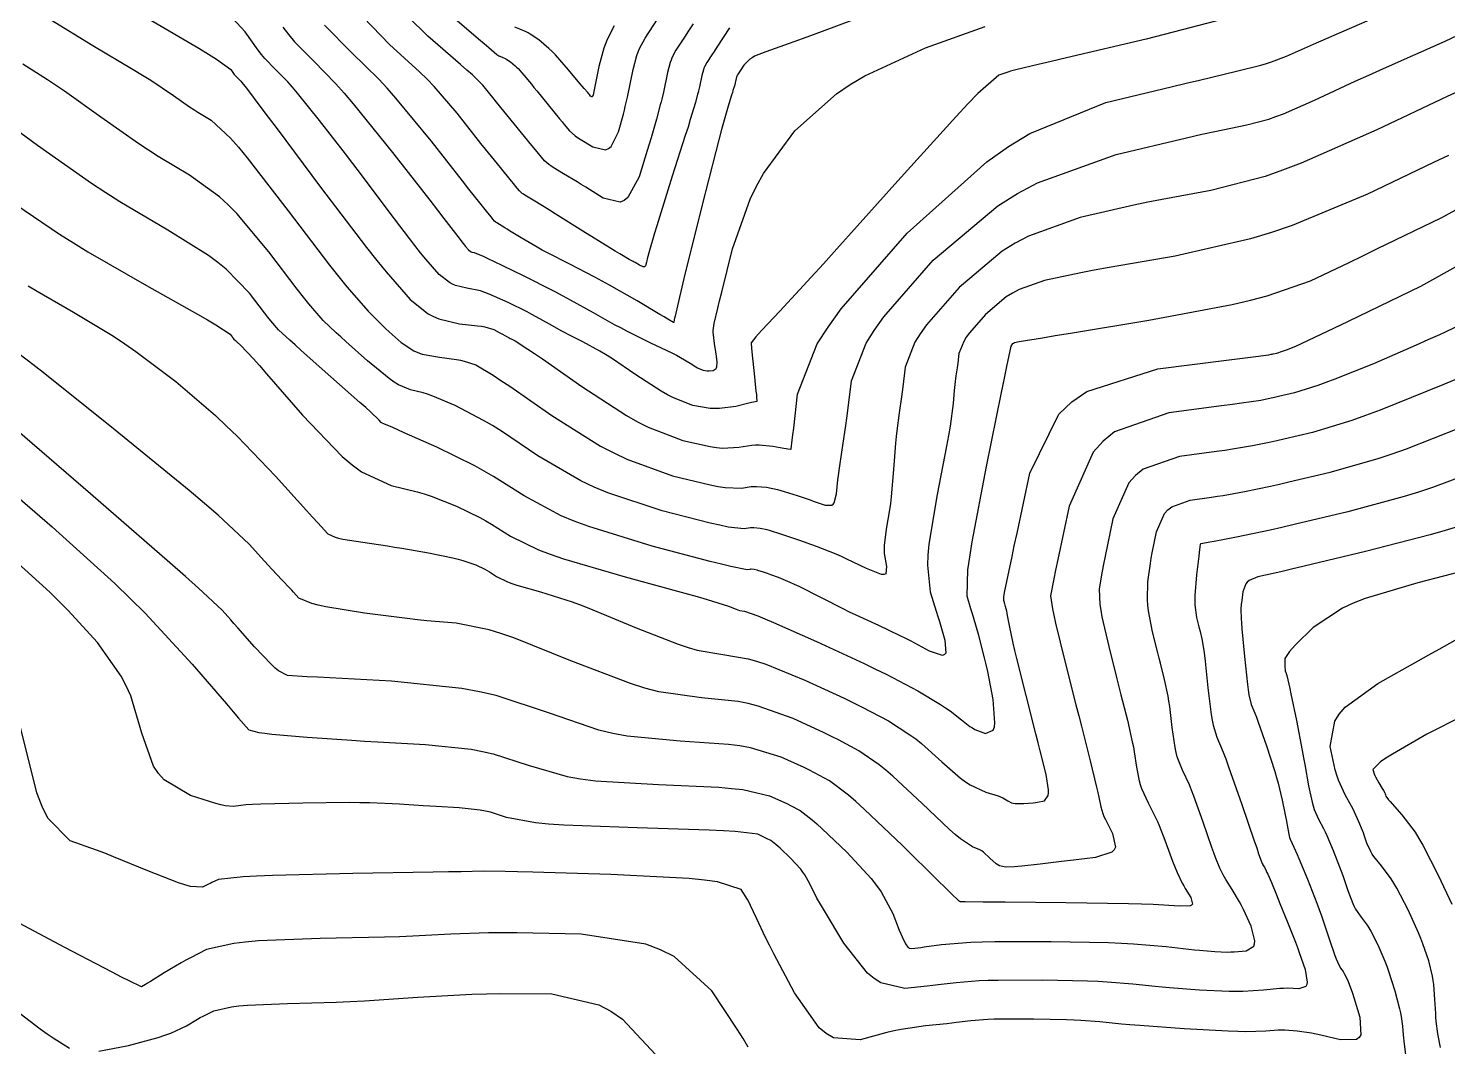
# Model space of a CAD drawing. Header units: metres. Extents: x 837476 to 838477, y 1189012 to 1191014.
# Drawn here: x 838024.8 to 838133.5, y 1189905.9 to 1189983.9 of the extents above; entities that cross this region are included whole.
import ezdxf

# ---------------------------------------------------------------- set-up
doc = ezdxf.new("R2010")
doc.units = ezdxf.units.M
doc.header["$LTSCALE"] = 0.3
doc.layers.add('COTAS 10', color=1, linetype='Continuous')
doc.layers.add('COTAS INT', color=252, linetype='Continuous')

msp = doc.modelspace()

# ---------------------------------------------------------------- linework, layer by layer
at = {"layer": 'COTAS 10'}
for points in [[(838026.482, 1189984.617), (838029.724, 1189982.606), (838032.821, 1189980.778), (838033.524, 1189980.348), (838034.16, 1189979.949), (838035.902, 1189978.784), (838037.138, 1189977.915), (838037.456, 1189977.704), (838037.763, 1189977.505), (838038.784, 1189976.895), (838040.269, 1189975.508), (838040.868, 1189974.82), (838041.549, 1189974.001), (838044.687, 1189969.945), (838047.858, 1189965.773), (838048.559, 1189964.881), (838049.183, 1189964.103), (838050.8, 1189962.244), (838051.867, 1189961.198), (838052.145, 1189960.932), (838052.416, 1189960.677), (838053.33, 1189959.844), (838054.307, 1189959.206), (838054.617, 1189959.073), (838054.945, 1189958.96), (838056.272, 1189958.712), (838057.574, 1189958.547), (838057.886, 1189958.487), (838058.177, 1189958.421), (838059.055, 1189958.128), (838060.398, 1189957.331), (838060.983, 1189956.946), (838061.66, 1189956.491), (838064.877, 1189954.256), (838068.619, 1189951.906), (838069.627, 1189951.379), (838070.624, 1189950.905), (838074.125, 1189949.638), (838077.018, 1189948.935), (838077.632, 1189948.815), (838078.164, 1189948.729), (838079.41, 1189948.69), (838080.139, 1189948.805), (838080.345, 1189948.815), (838080.554, 1189948.817), (838081.323, 1189948.747), (838082.16, 1189948.571), (838082.411, 1189948.506), (838082.671, 1189948.435), (838083.681, 1189948.116), (838084.658, 1189947.781), (838084.897, 1189947.697), (838085.123, 1189947.619), (838085.826, 1189947.37), (838086.332, 1189947.369), (838086.434, 1189947.447), (838086.52, 1189947.558), (838086.691, 1189948.242), (838086.795, 1189949.31), (838086.839, 1189949.663), (838086.889, 1189950.042), (838087.122, 1189951.617), (838087.397, 1189953.488), (838087.474, 1189954.052), (838087.55, 1189954.637), (838087.826, 1189956.918), (838088.955, 1189959.803), (838089.569, 1189960.769), (838090.314, 1189961.806), (838094.09, 1189966.156), (838099.055, 1189970.333), (838100.549, 1189971.261), (838102.095, 1189972.091), (838108.107, 1189974.263), (838113.503, 1189975.54), (838114.66, 1189975.805), (838115.672, 1189976.032), (838118.107, 1189976.53), (838119.805, 1189976.971), (838120.352, 1189977.161), (838120.932, 1189977.381), (838123.301, 1189978.423), (838126.408, 1189979.866), (838127.452, 1189980.339), (838128.576, 1189980.844), (838133.301, 1189982.932), (838138.656, 1189985.465)], [(838078.495, 1189983.976), (838077.509, 1189982.472), (838077.304, 1189982.159), (838077.129, 1189981.892), (838076.744, 1189981.3), (838076.57, 1189980.969), (838076.528, 1189980.865), (838076.489, 1189980.756), (838076.373, 1189980.318), (838076.193, 1189979.447), (838076.119, 1189979.135), (838076.087, 1189979.012), (838076.051, 1189978.874), (838075.882, 1189978.243), (838075.489, 1189976.93), (838075.312, 1189976.361), (838075.105, 1189975.703), (838074.111, 1189972.585), (838073.12, 1189969.462), (838072.914, 1189968.801), (838072.738, 1189968.227), (838072.353, 1189966.891), (838072.194, 1189966.25), (838072.16, 1189966.114), (838072.132, 1189965.997), (838072.067, 1189965.726), (838071.975, 1189965.642), (838071.928, 1189965.643), (838071.873, 1189965.655), (838071.598, 1189965.783), (838071.275, 1189965.968), (838071.189, 1189966.015), (838071.104, 1189966.061), (838070.811, 1189966.213), (838070.095, 1189966.632), (838069.744, 1189966.846), (838069.326, 1189967.103), (838067.268, 1189968.387), (838065.148, 1189969.713), (838064.692, 1189969.996), (838064.293, 1189970.243), (838063.324, 1189970.831), (838062.82, 1189971.141), (838062.713, 1189971.213), (838062.62, 1189971.278), (838062.405, 1189971.462), (838062.105, 1189971.824), (838061.96, 1189972.002), (838061.787, 1189972.213), (838060.938, 1189973.257), (838059.804, 1189974.665), (838059.453, 1189975.107), (838059.084, 1189975.571), (838057.618, 1189977.434), (838055.868, 1189979.464), (838055.322, 1189980.033), (838054.748, 1189980.605), (838052.453, 1189982.697), (838049.753, 1189985.463)], [(838136.032, 1189961.937), (838132.882, 1189960.444), (838131.994, 1189960.039), (838131.1, 1189959.637), (838127.815, 1189958.217), (838124.866, 1189957.027), (838124.183, 1189956.771), (838123.558, 1189956.546), (838121.783, 1189955.999), (838120.535, 1189955.702), (838120.241, 1189955.634), (838119.971, 1189955.573), (838119.182, 1189955.407), (838117.712, 1189955.187), (838117.011, 1189955.092), (838116.183, 1189954.983), (838112.132, 1189954.463), (838107.994, 1189952.991), (838107.112, 1189952.281), (838106.343, 1189951.439), (838104.517, 1189947.304), (838103.638, 1189943.215), (838103.466, 1189942.402), (838103.326, 1189941.727), (838103.078, 1189940.44), (838103.22, 1189939.435), (838103.326, 1189938.938), (838103.46, 1189938.345), (838104.181, 1189935.414), (838105.03, 1189932.083), (838105.244, 1189931.238), (838105.449, 1189930.426), (838106.114, 1189927.777), (838106.607, 1189925.757), (838106.704, 1189925.343), (838106.783, 1189924.992), (838106.927, 1189924.247), (838107.086, 1189923.733), (838107.175, 1189923.527), (838107.284, 1189923.294), (838107.838, 1189922.221), (838108.053, 1189921.174), (838107.947, 1189920.957), (838107.77, 1189920.771), (838106.532, 1189920.363), (838104.843, 1189920.164), (838104.381, 1189920.11), (838103.922, 1189920.057), (838102.286, 1189919.868), (838100.894, 1189919.719), (838100.589, 1189919.69), (838100.319, 1189919.667), (838099.634, 1189919.632), (838099.173, 1189919.737), (838099.044, 1189919.803), (838098.915, 1189919.885), (838098.443, 1189920.313), (838097.95, 1189920.772), (838097.808, 1189920.874), (838097.662, 1189920.964), (838097.115, 1189921.198), (838096.178, 1189921.802), (838095.787, 1189922.126), (838095.338, 1189922.518), (838093.244, 1189924.499), (838091.002, 1189926.596), (838090.461, 1189927.06), (838089.954, 1189927.474), (838088.408, 1189928.551), (838086.83, 1189929.385), (838086.303, 1189929.646), (838085.736, 1189929.92), (838083.361, 1189931.017), (838080.683, 1189931.981), (838079.926, 1189932.17), (838079.162, 1189932.325), (838076.343, 1189932.607), (838073.068, 1189933.081), (838072.015, 1189933.357), (838070.899, 1189933.697), (838066.343, 1189935.447), (838061.973, 1189937.206), (838060.975, 1189937.55), (838060.068, 1189937.832), (838057.556, 1189938.338), (838055.314, 1189938.518), (838054.578, 1189938.596), (838053.791, 1189938.685), (838050.532, 1189939.11), (838047.58, 1189939.591), (838046.986, 1189939.717), (838046.49, 1189939.84), (838045.508, 1189940.254), (838045.099, 1189940.705), (838044.964, 1189940.851), (838044.82, 1189941.005), (838044.222, 1189941.636), (838043.432, 1189942.477), (838043.167, 1189942.764), (838042.883, 1189943.074), (838041.69, 1189944.387), (838039.313, 1189946.618), (838038.282, 1189947.507), (838037.09, 1189948.514), (838031.439, 1189953.128), (838025.904, 1189957.535), (838024.786, 1189958.41), (838023.847, 1189959.136)], [(838135.162, 1189942.435), (838131.227, 1189941.437), (838127.186, 1189940.224), (838126.271, 1189939.856), (838125.445, 1189939.476), (838123.199, 1189937.989), (838121.852, 1189936.668), (838121.593, 1189936.393), (838121.383, 1189936.156), (838121.037, 1189935.627), (838121.021, 1189935.359), (838121.02, 1189935.287), (838121.021, 1189935.216), (838121.035, 1189934.965), (838121.056, 1189934.763), (838121.062, 1189934.722), (838121.067, 1189934.687), (838121.084, 1189934.616), (838121.11, 1189934.552), (838121.121, 1189934.522), (838121.134, 1189934.487), (838121.194, 1189934.315), (838121.347, 1189933.66), (838121.418, 1189933.32), (838121.502, 1189932.911), (838121.911, 1189930.861), (838122.353, 1189928.575), (838122.458, 1189928.017), (838122.556, 1189927.492), (838122.848, 1189925.866), (838123.114, 1189924.614), (838123.195, 1189924.325), (838123.279, 1189924.06), (838123.612, 1189923.312), (838124, 1189922.589), (838124.12, 1189922.34), (838124.244, 1189922.069), (838124.737, 1189920.918), (838125.23, 1189919.661), (838125.355, 1189919.325), (838125.475, 1189918.994), (838125.865, 1189917.841), (838126.236, 1189916.847), (838126.344, 1189916.616), (838126.455, 1189916.405), (838126.871, 1189915.803), (838127.33, 1189915.188), (838127.467, 1189914.968), (838127.608, 1189914.727), (838128.152, 1189913.68), (838128.699, 1189912.416), (838128.842, 1189912.039), (838128.982, 1189911.65), (838129.453, 1189910.146), (838129.816, 1189908.769), (838129.886, 1189908.459), (838129.944, 1189908.181), (838130.047, 1189907.435), (838130.093, 1189906.769), (838130.116, 1189906.541), (838130.143, 1189906.294), (838130.276, 1189905.245)], [(838079.918, 1189905.834), (838079.526, 1189906.505), (838079.089, 1189907.22), (838077.14, 1189910.162), (838074.243, 1189912.788), (838073.209, 1189913.304), (838072.075, 1189913.728), (838067.14, 1189914.495), (838062.204, 1189914.597), (838061.069, 1189914.601), (838060.034, 1189914.596), (838057.136, 1189914.491), (838054.238, 1189914.335), (838053.204, 1189914.298), (838052.069, 1189914.263), (838047.136, 1189914.157), (838042.402, 1189913.972), (838041.393, 1189913.888), (838040.515, 1189913.789), (838038.436, 1189913.31), (838037.194, 1189912.688), (838036.844, 1189912.499), (838036.491, 1189912.302), (838035.194, 1189911.528), (838034.126, 1189910.863), (838033.916, 1189910.735), (838033.744, 1189910.631), (838033.436, 1189910.457), (838032.492, 1189910.913), (838031.92, 1189911.205), (838031.213, 1189911.57), (838027.535, 1189913.489), (838023.739, 1189915.513)]]:
    msp.add_lwpolyline(points, dxfattribs=at)
at = {"layer": 'COTAS INT'}
for points in [[(838034.042, 1189984.642), (838037.839, 1189982.408), (838038.583, 1189981.953), (838039.193, 1189981.568), (838040.289, 1189980.768), (838040.501, 1189980.47), (838040.554, 1189980.401), (838040.606, 1189980.339), (838040.774, 1189980.168), (838040.976, 1189979.962), (838041.049, 1189979.878), (838041.13, 1189979.783), (838041.483, 1189979.345), (838042.599, 1189977.87), (838043.161, 1189977.121), (838043.833, 1189976.225), (838047.17, 1189971.76), (838050.689, 1189967.137), (838051.475, 1189966.141), (838052.178, 1189965.268), (838054.037, 1189963.141), (838055.42, 1189962.051), (838055.823, 1189961.832), (838056.235, 1189961.649), (838057.797, 1189961.285), (838059.187, 1189961.137), (838059.491, 1189961.089), (838059.76, 1189961.039), (838060.44, 1189960.834), (838060.853, 1189960.625), (838060.953, 1189960.572), (838061.048, 1189960.521), (838061.342, 1189960.356), (838061.61, 1189960.206), (838061.688, 1189960.164), (838061.768, 1189960.123), (838062.074, 1189959.972), (838063.049, 1189959.343), (838063.552, 1189959), (838064.155, 1189958.583), (838067.172, 1189956.465), (838070.595, 1189954.252), (838071.453, 1189953.775), (838072.272, 1189953.356), (838074.909, 1189952.334), (838077.018, 1189951.866), (838077.504, 1189951.798), (838077.947, 1189951.755), (838079.197, 1189951.821), (838080.189, 1189951.977), (838080.47, 1189951.992), (838080.753, 1189951.994), (838081.799, 1189951.899), (838082.659, 1189951.755), (838082.825, 1189951.727), (838082.96, 1189951.704), (838083.188, 1189951.663), (838083.208, 1189951.664), (838083.212, 1189951.668), (838083.216, 1189951.673), (838083.226, 1189951.702), (838083.303, 1189952.365), (838083.35, 1189952.77), (838083.408, 1189953.27), (838083.707, 1189955.876), (838085.218, 1189959.737), (838086.039, 1189961.029), (838087.036, 1189962.418), (838092.09, 1189968.24), (838098.194, 1189973.699), (838099.852, 1189974.859), (838101.495, 1189975.867), (838107.316, 1189978.24), (838112.335, 1189979.446), (838113.474, 1189979.719), (838114.504, 1189979.965), (838117.316, 1189980.635), (838119.183, 1189981.114), (838119.618, 1189981.241), (838120.016, 1189981.364), (838121.155, 1189981.789), (838123.238, 1189982.71), (838124.232, 1189983.147), (838125.406, 1189983.663), (838131.155, 1189986.181)], [(838091.275, 1189985.807), (838085.585, 1189983.693), (838084.413, 1189983.262), (838083.416, 1189982.897), (838081.275, 1189982.139), (838080.408, 1189981.783), (838080.215, 1189981.672), (838080.042, 1189981.556), (838079.585, 1189981.095), (838079.314, 1189980.681), (838079.258, 1189980.595), (838079.209, 1189980.521), (838079.103, 1189980.358), (838079.055, 1189980.267), (838079.044, 1189980.238), (838079.033, 1189980.208), (838079.001, 1189980.088), (838078.952, 1189979.848), (838078.931, 1189979.762), (838078.923, 1189979.728), (838078.913, 1189979.69), (838078.866, 1189979.516), (838078.758, 1189979.155), (838078.709, 1189978.998), (838078.652, 1189978.817), (838078.378, 1189977.958), (838077.872, 1189976.162), (838077.668, 1189975.39), (838077.436, 1189974.499), (838076.371, 1189970.287), (838075.326, 1189966.081), (838075.107, 1189965.194), (838074.92, 1189964.427), (838074.498, 1189962.656), (838074.32, 1189961.862), (838074.286, 1189961.709), (838074.259, 1189961.587), (838074.216, 1189961.388), (838074.214, 1189961.384), (838074.21, 1189961.384), (838074.198, 1189961.389), (838073.761, 1189961.645), (838073.491, 1189961.804), (838073.156, 1189962.001), (838071.406, 1189963.03), (838069.296, 1189964.238), (838068.733, 1189964.548), (838068.179, 1189964.847), (838066.258, 1189965.839), (838064.556, 1189966.709), (838064.141, 1189966.932), (838063.75, 1189967.146), (838062.541, 1189967.857), (838061.646, 1189968.416), (838061.454, 1189968.536), (838061.285, 1189968.64), (838060.877, 1189968.888), (838060.664, 1189969.019), (838060.619, 1189969.049), (838060.58, 1189969.077), (838060.489, 1189969.155), (838060.362, 1189969.307), (838060.301, 1189969.382), (838060.228, 1189969.472), (838059.87, 1189969.912), (838058.957, 1189971.061), (838058.534, 1189971.598), (838058.038, 1189972.229), (838055.633, 1189975.296), (838052.942, 1189978.575), (838052.266, 1189979.34), (838051.619, 1189980.043), (838049.533, 1189982.065), (838047.466, 1189984.182)], [(838075.703, 1189984.263), (838075.35, 1189983.724), (838075.049, 1189983.262), (838074.384, 1189982.243), (838074.084, 1189981.671), (838074.012, 1189981.492), (838073.945, 1189981.304), (838073.745, 1189980.549), (838073.434, 1189979.047), (838073.306, 1189978.509), (838073.252, 1189978.297), (838073.19, 1189978.058), (838072.898, 1189976.97), (838072.483, 1189975.524), (838072.343, 1189975.059), (838072.193, 1189974.567), (838071.559, 1189972.555), (838070.711, 1189970.969), (838070.424, 1189970.744), (838070.116, 1189970.612), (838068.818, 1189970.911), (838067.473, 1189971.747), (838067.135, 1189971.954), (838066.813, 1189972.151), (838065.772, 1189972.774), (838064.976, 1189973.264), (838064.807, 1189973.377), (838064.661, 1189973.48), (838064.321, 1189973.77), (838063.848, 1189974.341), (838063.618, 1189974.622), (838063.346, 1189974.955), (838062.006, 1189976.601), (838060.652, 1189978.269), (838060.371, 1189978.616), (838060.131, 1189978.913), (838059.603, 1189979.572), (838058.795, 1189980.352), (838058.378, 1189980.725), (838057.877, 1189981.167), (838055.373, 1189983.329), (838052.281, 1189986.383)], [(838117.2, 1189984.861), (838110.416, 1189983.097), (838104.315, 1189981.656), (838103.123, 1189981.375), (838102.147, 1189981.145), (838100.416, 1189980.742), (838100.02, 1189980.635), (838099.886, 1189980.593), (838099.74, 1189980.545), (838099.127, 1189980.326), (838097.522, 1189978.932), (838096.753, 1189978.144), (838095.842, 1189977.181), (838091.377, 1189972.25), (838086.714, 1189967.024), (838085.679, 1189965.875), (838084.755, 1189964.855), (838082.34, 1189962.25), (838080.976, 1189960.805), (838080.715, 1189960.517), (838080.504, 1189960.278), (838080.159, 1189959.819), (838080.182, 1189959.375), (838080.203, 1189959.145), (838080.229, 1189958.868), (838080.375, 1189957.483), (838080.52, 1189956.125), (838080.546, 1189955.867), (838080.566, 1189955.659), (838080.585, 1189955.331), (838080.327, 1189955.275), (838080.171, 1189955.239), (838079.98, 1189955.193), (838078.985, 1189954.952), (838077.731, 1189954.781), (838077.376, 1189954.78), (838077.017, 1189954.798), (838075.694, 1189955.029), (838074.206, 1189955.606), (838073.744, 1189955.842), (838073.259, 1189956.112), (838071.328, 1189957.361), (838069.443, 1189958.642), (838068.987, 1189958.932), (838068.56, 1189959.193), (838067.259, 1189959.903), (838066.189, 1189960.43), (838065.908, 1189960.576), (838065.634, 1189960.721), (838064.697, 1189961.248), (838063.669, 1189961.824), (838063.336, 1189962.001), (838062.984, 1189962.186), (838061.539, 1189962.918), (838060.092, 1189963.561), (838059.738, 1189963.69), (838059.404, 1189963.798), (838058.366, 1189964.01), (838057.493, 1189964.213), (838057.262, 1189964.316), (838057.037, 1189964.438), (838056.263, 1189965.048), (838055.223, 1189966.238), (838054.829, 1189966.726), (838054.39, 1189967.284), (838052.421, 1189969.87), (838050.222, 1189972.792), (838049.638, 1189973.56), (838049.064, 1189974.31), (838047.078, 1189976.874), (838045.392, 1189978.965), (838045.008, 1189979.418), (838044.658, 1189979.817), (838043.693, 1189980.8), (838042.893, 1189981.62), (838042.647, 1189981.916), (838042.391, 1189982.242), (838041.379, 1189983.665), (838039.817, 1189985.366)], [(838057.086, 1189984.993), (838059.271, 1189983.126), (838059.699, 1189982.761), (838060.05, 1189982.461), (838060.679, 1189981.927), (838060.82, 1189981.83), (838060.863, 1189981.807), (838060.907, 1189981.785), (838061.084, 1189981.718), (838061.297, 1189981.628), (838061.364, 1189981.591), (838061.436, 1189981.549), (838061.725, 1189981.355), (838062.071, 1189981.061), (838062.178, 1189980.956), (838062.29, 1189980.84), (838062.737, 1189980.337), (838063.317, 1189979.638), (838063.514, 1189979.399), (838063.726, 1189979.14), (838065.478, 1189976.992), (838065.664, 1189976.765), (838065.828, 1189976.566), (838066.237, 1189976.077), (838066.67, 1189975.7), (838066.849, 1189975.571), (838067.055, 1189975.431), (838068.012, 1189974.839), (838069.001, 1189974.613), (838069.226, 1189974.705), (838069.431, 1189974.863), (838069.994, 1189975.992), (838070.358, 1189977.351), (838070.437, 1189977.655), (838070.506, 1189977.927), (838070.675, 1189978.647), (838071.117, 1189980.779), (838071.402, 1189981.852), (838071.496, 1189982.119), (838071.598, 1189982.373), (838072.024, 1189983.185), (838072.968, 1189984.633)], [(838044.281, 1189984.014), (838044.739, 1189983.431), (838045.179, 1189982.901), (838046.613, 1189981.432), (838048.341, 1189979.672), (838048.966, 1189978.959), (838049.655, 1189978.147), (838052.673, 1189974.402), (838055.528, 1189970.75), (838056.115, 1189969.998), (838056.612, 1189969.358), (838057.672, 1189967.98), (838058.091, 1189967.43), (838058.184, 1189967.312), (838058.268, 1189967.208), (838058.489, 1189966.955), (838058.653, 1189966.825), (838058.701, 1189966.799), (838058.75, 1189966.778), (838058.936, 1189966.734), (838059.621, 1189966.459), (838059.985, 1189966.292), (838060.424, 1189966.084), (838062.638, 1189965.003), (838065.115, 1189963.748), (838065.72, 1189963.431), (838066.289, 1189963.127), (838068.052, 1189962.139), (838069.658, 1189961.237), (838070.129, 1189960.987), (838070.61, 1189960.737), (838072.445, 1189959.834), (838074.072, 1189959.043), (838074.423, 1189958.864), (838074.731, 1189958.701), (838075.484, 1189958.256), (838075.924, 1189957.971), (838076.034, 1189957.91), (838076.14, 1189957.856), (838076.479, 1189957.725), (838076.781, 1189957.672), (838076.863, 1189957.668), (838076.945, 1189957.669), (838077.235, 1189957.709), (838077.457, 1189957.847), (838077.495, 1189957.91), (838077.524, 1189957.983), (838077.544, 1189958.334), (838077.484, 1189958.81), (838077.462, 1189958.962), (838077.437, 1189959.123), (838077.33, 1189959.776), (838077.253, 1189960.441), (838077.248, 1189960.609), (838077.249, 1189960.771), (838077.312, 1189961.298), (838077.595, 1189962.468), (838077.734, 1189963.036), (838077.901, 1189963.709), (838078.725, 1189967.02), (838080.064, 1189970.84), (838080.555, 1189971.834), (838081.098, 1189972.801), (838083.493, 1189976.063), (838086.691, 1189978.915), (838087.739, 1189979.623), (838088.859, 1189980.296), (838093.493, 1189982.429), (838098.066, 1189984.061)], [(838069.664, 1189984.127), (838069.113, 1189983.075), (838068.981, 1189982.746), (838068.858, 1189982.399), (838068.489, 1189981.01), (838068.039, 1189978.838), (838067.985, 1189978.699), (838067.966, 1189978.683), (838067.945, 1189978.676), (838067.855, 1189978.732), (838067.758, 1189978.846), (838067.733, 1189978.876), (838067.709, 1189978.905), (838067.629, 1189979.002), (838067.357, 1189979.327), (838067.213, 1189979.5), (838067.038, 1189979.708), (838066.157, 1189980.759), (838065.153, 1189981.891), (838064.9, 1189982.151), (838064.659, 1189982.388), (838063.881, 1189983.049), (838063.23, 1189983.485), (838063.07, 1189983.579), (838062.918, 1189983.662), (838062.439, 1189983.866), (838062.042, 1189984.016)], [(838134.629, 1189979.244), (838133.472, 1189978.699), (838128.086, 1189976.137), (838122.282, 1189973.586), (838120.862, 1189973.047), (838119.524, 1189972.58), (838115.364, 1189971.501), (838111.621, 1189970.816), (838110.545, 1189970.598), (838109.452, 1189970.368), (838105.364, 1189969.436), (838101.386, 1189967.999), (838100.363, 1189967.45), (838099.375, 1189966.836), (838096.09, 1189964.073), (838093.592, 1189961.195), (838093.099, 1189960.509), (838092.693, 1189959.87), (838091.946, 1189957.961), (838091.763, 1189956.452), (838091.713, 1189956.065), (838091.662, 1189955.691), (838091.48, 1189954.454), (838091.303, 1189953.086), (838091.256, 1189952.631), (838091.209, 1189952.142), (838091.047, 1189950.1), (838090.868, 1189948.024), (838090.811, 1189947.515), (838090.75, 1189947.033), (838090.503, 1189945.529), (838090.342, 1189944.29), (838090.337, 1189943.976), (838090.348, 1189943.674), (838090.527, 1189942.687), (838090.466, 1189942.111), (838090.326, 1189942.068), (838090.132, 1189942.075), (838088.985, 1189942.521), (838087.487, 1189943.25), (838087.072, 1189943.436), (838086.656, 1189943.614), (838085.15, 1189944.202), (838083.804, 1189944.684), (838083.488, 1189944.796), (838083.197, 1189944.898), (838082.354, 1189945.192), (838081.709, 1189945.395), (838081.542, 1189945.441), (838081.382, 1189945.483), (838080.846, 1189945.595), (838080.354, 1189945.64), (838080.221, 1189945.639), (838080.089, 1189945.632), (838079.623, 1189945.558), (838078.381, 1189945.703), (838077.76, 1189945.833), (838077.018, 1189946.003), (838073.34, 1189946.943), (838069.166, 1189948.319), (838068.112, 1189948.763), (838067.102, 1189949.235), (838063.821, 1189951.17), (838061.028, 1189953.045), (838060.325, 1189953.479), (838059.653, 1189953.877), (838057.479, 1189955.008), (838055.754, 1189955.737), (838055.365, 1189955.881), (838055.014, 1189956), (838054.065, 1189956.222), (838053.133, 1189956.597), (838052.793, 1189956.812), (838052.417, 1189957.076), (838050.761, 1189958.429), (838049.094, 1189959.921), (838048.71, 1189960.271), (838048.36, 1189960.594), (838047.377, 1189961.533), (838046.273, 1189962.803), (838045.846, 1189963.334), (838045.367, 1189963.943), (838043.201, 1189966.793), (838040.745, 1189969.737), (838040.083, 1189970.405), (838039.428, 1189971.011), (838037.13, 1189972.67), (838034.719, 1189974.111), (838033.994, 1189974.58), (838033.244, 1189975.078), (838030.326, 1189977.13), (838027.538, 1189979.117), (838026.869, 1189979.575), (838026.245, 1189979.993), (838024.366, 1189981.17)], [(838133.561, 1189974.188), (838132.421, 1189973.641), (838127.374, 1189971.226), (838121.598, 1189968.818), (838119.999, 1189968.276), (838118.399, 1189967.787), (838112.62, 1189966.471), (838107.57, 1189965.599), (838106.43, 1189965.39), (838105.402, 1189965.195), (838102.62, 1189964.61), (838100.677, 1189963.907), (838100.178, 1189963.639), (838099.695, 1189963.339), (838098.09, 1189961.99), (838096.87, 1189960.584), (838096.629, 1189960.248), (838096.431, 1189959.936), (838096.066, 1189959.004), (838095.976, 1189958.267), (838095.952, 1189958.078), (838095.927, 1189957.895), (838095.838, 1189957.291), (838095.752, 1189956.623), (838095.729, 1189956.4), (838095.706, 1189956.162), (838095.627, 1189955.164), (838095.391, 1189953.424), (838095.269, 1189952.717), (838095.123, 1189951.912), (838094.393, 1189948.194), (838093.771, 1189944.399), (838093.694, 1189943.547), (838093.657, 1189942.78), (838093.865, 1189940.728), (838094.328, 1189939.252), (838094.452, 1189938.85), (838094.573, 1189938.45), (838094.996, 1189937.027), (838095.066, 1189936.043), (838094.965, 1189935.92), (838094.811, 1189935.862), (838093.823, 1189936.192), (838092.417, 1189936.95), (838092, 1189937.161), (838091.571, 1189937.373), (838089.924, 1189938.144), (838088.181, 1189938.951), (838087.692, 1189939.186), (838087.201, 1189939.426), (838083.818, 1189941.135), (838083.458, 1189941.308), (838083.133, 1189941.46), (838082.249, 1189941.835), (838081.661, 1189942.045), (838081.523, 1189942.094), (838081.396, 1189942.139), (838081.028, 1189942.267), (838080.746, 1189942.356), (838080.673, 1189942.376), (838080.603, 1189942.394), (838080.369, 1189942.443), (838080.155, 1189942.462), (838080.096, 1189942.462), (838080.039, 1189942.459), (838079.835, 1189942.427), (838078.597, 1189942.676), (838077.888, 1189942.851), (838077.019, 1189943.071), (838072.556, 1189944.248), (838067.707, 1189945.733), (838066.596, 1189946.148), (838065.585, 1189946.565), (838062.766, 1189948.084), (838060.422, 1189949.587), (838059.71, 1189949.993), (838058.97, 1189950.395), (838056.072, 1189951.812), (838053.578, 1189952.932), (838053.093, 1189953.148), (838052.698, 1189953.322), (838052.011, 1189953.61), (838051.893, 1189953.665), (838051.855, 1189953.693), (838051.816, 1189953.726), (838051.656, 1189953.892), (838050.984, 1189954.525), (838050.621, 1189954.853), (838050.181, 1189955.248), (838047.956, 1189957.224), (838045.684, 1189959.242), (838045.215, 1189959.662), (838044.816, 1189960.022), (838043.954, 1189960.822), (838043.362, 1189961.502), (838043.133, 1189961.787), (838042.877, 1189962.113), (838041.716, 1189963.641), (838039.941, 1189965.472), (838039.298, 1189965.99), (838038.588, 1189966.514), (838035.476, 1189968.445), (838031.786, 1189970.636), (838030.713, 1189971.323), (838029.618, 1189972.046), (838025.476, 1189974.946), (838021.985, 1189977.502)], [(838023.821, 1189970.431), (838027.175, 1189968.15), (838028.232, 1189967.484), (838029.344, 1189966.803), (838033.821, 1189964.22), (838037.748, 1189962.017), (838038.513, 1189961.576), (838039.138, 1189961.208), (838040.23, 1189960.489), (838040.386, 1189960.284), (838040.42, 1189960.24), (838040.451, 1189960.202), (838040.531, 1189960.11), (838040.646, 1189960.003), (838040.7, 1189959.955), (838040.763, 1189959.898), (838041.068, 1189959.628), (838042.011, 1189958.612), (838042.477, 1189958.085), (838043.031, 1189957.453), (838045.77, 1189954.285), (838048.831, 1189951.106), (838049.589, 1189950.468), (838050.307, 1189949.934), (838052.574, 1189948.877), (838054.564, 1189948.408), (838055.108, 1189948.245), (838055.648, 1189948.067), (838057.572, 1189947.303), (838059.363, 1189946.428), (838059.82, 1189946.179), (838060.261, 1189945.928), (838061.71, 1189944.999), (838063.871, 1189943.947), (838064.76, 1189943.619), (838065.775, 1189943.274), (838070.491, 1189941.895), (838075.074, 1189940.645), (838076.006, 1189940.381), (838076.791, 1189940.154), (838078.411, 1189939.63), (838079.003, 1189939.396), (838079.14, 1189939.351), (838079.267, 1189939.314), (838079.63, 1189939.252), (838080.655, 1189938.892), (838081.198, 1189938.666), (838081.854, 1189938.387), (838085.163, 1189936.925), (838088.811, 1189935.238), (838089.682, 1189934.818), (838090.493, 1189934.417), (838092.917, 1189933.136), (838094.664, 1189932.098), (838095.048, 1189931.85), (838095.389, 1189931.62), (838096.258, 1189930.93), (838096.897, 1189930.419), (838097.092, 1189930.3), (838097.295, 1189930.192), (838098.093, 1189929.884), (838098.7, 1189930.135), (838098.782, 1189930.379), (838098.826, 1189930.699), (838098.675, 1189932.483), (838098.27, 1189934.619), (838098.153, 1189935.161), (838098.035, 1189935.681), (838097.593, 1189937.378), (838097.178, 1189938.786), (838097.077, 1189939.125), (838096.981, 1189939.44), (838096.686, 1189940.393), (838096.758, 1189942.409), (838096.895, 1189943.395), (838097.082, 1189944.567), (838098.179, 1189950.342), (838099.336, 1189956.006), (838099.561, 1189957.107), (838099.745, 1189958.005), (838100.065, 1189959.562), (838100.19, 1189959.761), (838100.251, 1189959.803), (838100.324, 1189959.841), (838100.681, 1189959.93), (838102.468, 1189960.214), (838103.441, 1189960.374), (838104.622, 1189960.569), (838110.616, 1189961.566), (838116.986, 1189962.771), (838118.404, 1189963.098), (838119.671, 1189963.421), (838122.998, 1189964.564), (838125.96, 1189965.99), (838126.997, 1189966.492), (838128.128, 1189967.042), (838132.998, 1189969.414), (838137.989, 1189972.117)], [(838024.77, 1189964.188), (838025.45, 1189963.774), (838028.246, 1189962.167), (838031.311, 1189960.32), (838032.16, 1189959.755), (838033.009, 1189959.167), (838036.079, 1189956.853), (838039.116, 1189954.243), (838039.945, 1189953.468), (838040.769, 1189952.672), (838043.701, 1189949.609), (838046.081, 1189946.977), (838046.557, 1189946.452), (838046.953, 1189946.016), (838047.722, 1189945.178), (838048.284, 1189944.919), (838048.55, 1189944.849), (838048.864, 1189944.779), (838050.394, 1189944.53), (838052.29, 1189944.256), (838052.833, 1189944.17), (838053.385, 1189944.08), (838055.444, 1189943.716), (838057.285, 1189943.336), (838057.699, 1189943.235), (838058.072, 1189943.136), (838059.071, 1189942.795), (838059.756, 1189942.46), (838059.931, 1189942.365), (838060.1, 1189942.269), (838060.654, 1189941.913), (838061.482, 1189941.511), (838061.822, 1189941.385), (838062.21, 1189941.253), (838064.015, 1189940.725), (838066.429, 1189939.96), (838067.201, 1189939.678), (838068.019, 1189939.366), (838071.347, 1189937.987), (838074.57, 1189936.712), (838075.32, 1189936.466), (838076.01, 1189936.266), (838077.987, 1189935.93), (838079.908, 1189935.608), (838080.562, 1189935.418), (838081.269, 1189935.184), (838084.262, 1189933.971), (838087.274, 1189932.579), (838087.993, 1189932.232), (838088.662, 1189931.901), (838090.662, 1189930.844), (838092.309, 1189929.786), (838092.754, 1189929.455), (838093.195, 1189929.108), (838094.751, 1189927.715), (838096.198, 1189926.445), (838096.571, 1189926.175), (838096.931, 1189925.941), (838098.13, 1189925.391), (838099.066, 1189925.094), (838099.261, 1189925.019), (838099.428, 1189924.947), (838099.799, 1189924.715), (838100.103, 1189924.554), (838100.227, 1189924.527), (838100.37, 1189924.507), (838101.031, 1189924.501), (838101.746, 1189924.562), (838101.922, 1189924.585), (838102.088, 1189924.611), (838102.61, 1189924.728), (838102.91, 1189925.119), (838102.937, 1189925.317), (838102.939, 1189925.555), (838102.74, 1189926.738), (838102.287, 1189928.541), (838102.128, 1189929.169), (838101.954, 1189929.853), (838101.205, 1189932.791), (838100.495, 1189935.623), (838100.346, 1189936.242), (838100.218, 1189936.788), (838099.927, 1189938.16), (838099.788, 1189938.932), (838099.756, 1189939.099), (838099.726, 1189939.246), (838099.642, 1189939.609), (838099.58, 1189939.819), (838099.565, 1189939.87), (838099.55, 1189939.917), (838099.506, 1189940.059), (838099.517, 1189940.359), (838099.538, 1189940.506), (838099.565, 1189940.68), (838099.729, 1189941.54), (838100.131, 1189943.443), (838100.309, 1189944.274), (838100.516, 1189945.238), (838101.507, 1189949.819), (838103.729, 1189954.357), (838104.712, 1189955.293), (838105.855, 1189956.091), (838111.311, 1189957.816), (838116.567, 1189958.48), (838117.583, 1189958.61), (838118.409, 1189958.716), (838119.804, 1189958.9), (838119.993, 1189958.94), (838120.058, 1189958.954), (838120.128, 1189958.97), (838120.427, 1189959.042), (838120.852, 1189959.173), (838121.002, 1189959.227), (838121.166, 1189959.288), (838121.872, 1189959.573), (838123.825, 1189960.482), (838124.774, 1189960.937), (838125.901, 1189961.481), (838131.445, 1189964.177), (838137.778, 1189967.701)], [(838137.493, 1189958.422), (838133.139, 1189956.601), (838128.336, 1189954.671), (838127.208, 1189954.251), (838126.168, 1189953.88), (838123.139, 1189952.957), (838120.941, 1189952.433), (838120.425, 1189952.314), (838119.949, 1189952.207), (838118.561, 1189951.915), (838117.015, 1189951.659), (838116.439, 1189951.575), (838115.799, 1189951.485), (838112.952, 1189951.111), (838110.185, 1189950.126), (838109.594, 1189949.651), (838109.08, 1189949.088), (838107.859, 1189946.323), (838107.258, 1189943.471), (838107.134, 1189942.854), (838107.03, 1189942.311), (838106.81, 1189940.973), (838106.862, 1189939.775), (838106.93, 1189939.32), (838107.021, 1189938.813), (838107.541, 1189936.536), (838108.168, 1189934.074), (838108.326, 1189933.45), (838108.478, 1189932.85), (838108.969, 1189930.893), (838109.348, 1189929.248), (838109.428, 1189928.846), (838109.498, 1189928.468), (838109.664, 1189927.293), (838109.861, 1189926.251), (838109.951, 1189925.955), (838110.057, 1189925.657), (838110.567, 1189924.554), (838111.133, 1189923.434), (838111.273, 1189923.124), (838111.407, 1189922.815), (838111.832, 1189921.701), (838112.211, 1189920.642), (838112.315, 1189920.368), (838112.419, 1189920.102), (838112.792, 1189919.21), (838113.177, 1189918.407), (838113.288, 1189918.198), (838113.401, 1189917.993), (838113.827, 1189917.302), (838113.96, 1189916.803), (838113.889, 1189916.72), (838113.771, 1189916.661), (838112.954, 1189916.647), (838110.935, 1189916.772), (838110.06, 1189916.801), (838109.046, 1189916.827), (838104.243, 1189916.9), (838099.595, 1189916.945), (838098.681, 1189916.953), (838097.927, 1189916.96), (838096.551, 1189916.972), (838096.289, 1189916.975), (838096.239, 1189916.976), (838096.197, 1189916.978), (838096.126, 1189916.987), (838096.117, 1189916.996), (838096.114, 1189916.998), (838096.111, 1189916.999), (838096.1, 1189917.004), (838095.425, 1189917.662), (838095.003, 1189918.076), (838094.479, 1189918.59), (838091.737, 1189921.283), (838088.809, 1189924.083), (838088.167, 1189924.665), (838087.599, 1189925.162), (838086.154, 1189926.259), (838084.999, 1189926.869), (838084.613, 1189927.06), (838084.198, 1189927.26), (838082.46, 1189928.064), (838080.098, 1189928.777), (838079.29, 1189928.921), (838078.415, 1189929.042), (838074.7, 1189929.284), (838070.641, 1189929.671), (838069.55, 1189929.883), (838068.473, 1189930.14), (838064.7, 1189931.445), (838060.607, 1189932.794), (838059.328, 1189933.077), (838057.986, 1189933.322), (838052.611, 1189933.883), (838047.865, 1189934.138), (838046.919, 1189934.189), (838046.132, 1189934.232), (838044.62, 1189934.321), (838043.947, 1189934.679), (838043.69, 1189934.893), (838043.403, 1189935.156), (838042.108, 1189936.521), (838040.818, 1189937.98), (838040.534, 1189938.303), (838040.281, 1189938.591), (838039.631, 1189939.338), (838037.813, 1189941.021), (838036.823, 1189941.898), (838035.623, 1189942.954), (838029.532, 1189948.253), (838023.207, 1189953.719)], [(838021.657, 1189949.981), (838026.608, 1189945.722), (838031.401, 1189941.382), (838032.592, 1189940.231), (838033.725, 1189939.101), (838037.328, 1189935.203), (838039.951, 1189932.143), (838040.466, 1189931.543), (838040.89, 1189931.049), (838041.658, 1189930.157), (838042.449, 1189929.953), (838042.887, 1189929.893), (838043.42, 1189929.832), (838046.134, 1189929.597), (838049.551, 1189929.361), (838050.527, 1189929.299), (838051.516, 1189929.238), (838055.195, 1189929.029), (838058.69, 1189928.664), (838059.563, 1189928.505), (838060.395, 1189928.32), (838063.057, 1189927.443), (838066.047, 1189926.583), (838067.085, 1189926.408), (838068.215, 1189926.261), (838073.057, 1189925.962), (838077.669, 1189925.759), (838078.654, 1189925.673), (838079.512, 1189925.574), (838081.559, 1189925.11), (838082.66, 1189924.601), (838082.923, 1189924.474), (838083.168, 1189924.353), (838083.9, 1189923.966), (838084.821, 1189923.266), (838085.185, 1189922.947), (838085.596, 1189922.575), (838087.474, 1189920.778), (838089.344, 1189918.75), (838089.75, 1189918.232), (838090.108, 1189917.732), (838090.998, 1189916.082), (838091.496, 1189914.794), (838091.607, 1189914.522), (838091.706, 1189914.288), (838091.968, 1189913.748), (838092.155, 1189913.51), (838092.207, 1189913.466), (838092.259, 1189913.432), (838092.448, 1189913.388), (838092.912, 1189913.447), (838093.138, 1189913.478), (838093.406, 1189913.515), (838094.724, 1189913.702), (838096.981, 1189913.876), (838097.842, 1189913.905), (838098.804, 1189913.925), (838103.126, 1189913.931), (838107.513, 1189913.844), (838108.516, 1189913.806), (838109.426, 1189913.763), (838111.947, 1189913.557), (838113.687, 1189913.348), (838114.105, 1189913.302), (838114.495, 1189913.262), (838115.672, 1189913.16), (838116.643, 1189913.127), (838116.903, 1189913.13), (838117.16, 1189913.139), (838118.056, 1189913.213), (838118.645, 1189913.569), (838118.708, 1189913.756), (838118.728, 1189913.98), (838118.441, 1189915.107), (838117.875, 1189916.375), (838117.72, 1189916.688), (838117.564, 1189916.985), (838117.007, 1189917.92), (838116.522, 1189918.676), (838116.411, 1189918.86), (838116.312, 1189919.033), (838116.039, 1189919.566), (838115.722, 1189920.383), (838115.594, 1189920.736), (838115.449, 1189921.143), (838114.782, 1189923.07), (838114.065, 1189925.073), (838113.888, 1189925.528), (838113.721, 1189925.94), (838113.196, 1189927.07), (838112.793, 1189928.087), (838112.702, 1189928.429), (838112.62, 1189928.797), (838112.4, 1189930.34), (838112.214, 1189931.944), (838112.153, 1189932.35), (838112.089, 1189932.739), (838111.824, 1189934.008), (838111.507, 1189935.274), (838111.409, 1189935.662), (838111.307, 1189936.066), (838110.901, 1189937.657), (838110.582, 1189939.28), (838110.534, 1189939.703), (838110.504, 1189940.115), (838110.541, 1189941.506), (838110.734, 1189942.896), (838110.803, 1189943.306), (838110.877, 1189943.728), (838111.201, 1189945.341), (838111.818, 1189946.738), (838112.077, 1189947.022), (838112.376, 1189947.262), (838113.773, 1189947.759), (838115.415, 1189947.987), (838115.867, 1189948.058), (838116.318, 1189948.131), (838117.939, 1189948.422), (838119.926, 1189948.84), (838120.609, 1189948.994), (838121.348, 1189949.164), (838124.495, 1189949.915), (838128.17, 1189950.959), (838129.242, 1189951.314), (838130.338, 1189951.697), (838134.495, 1189953.32)], [(838135.851, 1189950.039), (838132.34, 1189948.724), (838131.276, 1189948.377), (838130.172, 1189948.038), (838125.851, 1189946.873), (838121.755, 1189945.895), (838120.792, 1189945.674), (838119.904, 1189945.474), (838117.317, 1189944.93), (838115.622, 1189944.603), (838115.295, 1189944.54), (838115.031, 1189944.49), (838114.594, 1189944.407), (838114.566, 1189944.397), (838114.56, 1189944.393), (838114.555, 1189944.387), (838114.543, 1189944.36), (838114.497, 1189943.984), (838114.471, 1189943.759), (838114.438, 1189943.481), (838114.272, 1189942.04), (838114.145, 1189940.454), (838114.138, 1189940.086), (838114.143, 1189939.747), (838114.261, 1189938.779), (838114.445, 1189938.057), (838114.491, 1189937.874), (838114.536, 1189937.698), (838114.68, 1189937.124), (838114.83, 1189936.23), (838114.878, 1189935.853), (838114.929, 1189935.42), (838115.136, 1189933.386), (838115.38, 1189931.342), (838115.453, 1189930.903), (838115.529, 1189930.518), (838115.825, 1189929.585), (838116.308, 1189928.446), (838116.502, 1189927.931), (838116.722, 1189927.33), (838117.732, 1189924.439), (838118.688, 1189921.644), (838118.874, 1189921.104), (838119.025, 1189920.665), (838119.286, 1189919.922), (838119.335, 1189919.826), (838119.353, 1189919.794), (838119.373, 1189919.761), (838119.46, 1189919.625), (838119.604, 1189919.353), (838119.659, 1189919.234), (838119.72, 1189919.097), (838119.998, 1189918.443), (838120.385, 1189917.505), (838120.515, 1189917.188), (838120.655, 1189916.846), (838121.244, 1189915.403), (838121.848, 1189913.872), (838121.997, 1189913.473), (838122.138, 1189913.086), (838122.583, 1189911.78), (838122.749, 1189910.804), (838122.715, 1189910.625), (838122.645, 1189910.486), (838122.105, 1189910.313), (838121.223, 1189910.349), (838120.937, 1189910.341), (838120.635, 1189910.326), (838119.395, 1189910.206), (838117.819, 1189910.103), (838117.305, 1189910.098), (838116.756, 1189910.103), (838114.495, 1189910.205), (838112.204, 1189910.377), (838111.637, 1189910.426), (838111.098, 1189910.476), (838109.397, 1189910.663), (838107.414, 1189910.825), (838106.698, 1189910.859), (838105.909, 1189910.889), (838102.459, 1189910.957), (838099.059, 1189910.953), (838098.302, 1189910.937), (838097.626, 1189910.914), (838095.85, 1189910.777), (838094.483, 1189910.599), (838094.065, 1189910.55), (838093.629, 1189910.501), (838091.909, 1189910.326), (838090.081, 1189910.754), (838089.576, 1189911.086), (838089.073, 1189911.511), (838087.259, 1189913.813), (838085.757, 1189916.276), (838085.45, 1189916.802), (838085.189, 1189917.259), (838084.641, 1189918.347), (838084.265, 1189919.043), (838084.114, 1189919.254), (838083.943, 1189919.473), (838083.154, 1189920.328), (838082.361, 1189921.086), (838082.188, 1189921.244), (838082.034, 1189921.378), (838081.646, 1189921.674), (838081.337, 1189921.837), (838081.234, 1189921.888), (838081.123, 1189921.941), (838080.658, 1189922.156), (838078.927, 1189922.371), (838078.018, 1189922.425), (838076.922, 1189922.476), (838071.413, 1189922.639), (838065.789, 1189922.852), (838064.62, 1189922.934), (838063.62, 1189923.026), (838061.413, 1189923.442), (838060.183, 1189923.847), (838059.798, 1189923.932), (838059.394, 1189924.006), (838057.778, 1189924.175), (838056.018, 1189924.276), (838055.524, 1189924.306), (838055.027, 1189924.339), (838053.205, 1189924.465), (838050.95, 1189924.56), (838050.18, 1189924.572), (838049.346, 1189924.578), (838045.809, 1189924.546), (838042.589, 1189924.463), (838041.956, 1189924.436), (838041.436, 1189924.408), (838040.489, 1189924.289), (838039.852, 1189924.338), (838039.527, 1189924.415), (838039.138, 1189924.519), (838037.193, 1189925.123), (838035.184, 1189926.332), (838034.753, 1189926.818), (838034.377, 1189927.369), (838033.475, 1189929.905), (838032.621, 1189932.772), (838032.276, 1189933.531), (838031.883, 1189934.276), (838030.073, 1189936.844), (838027.805, 1189939.321), (838027.123, 1189940.008), (838026.419, 1189940.697), (838023.684, 1189943.19)], [(838134.343, 1189945.751), (838133.31, 1189945.44), (838132.174, 1189945.116), (838127.207, 1189943.83), (838122.508, 1189942.694), (838121.542, 1189942.463), (838120.72, 1189942.269), (838118.961, 1189941.874), (838118.289, 1189941.602), (838118.152, 1189941.486), (838118.038, 1189941.352), (838117.805, 1189940.723), (838117.727, 1189940.07), (838117.71, 1189939.922), (838117.695, 1189939.788), (838117.657, 1189939.419), (838117.684, 1189938.692), (838117.71, 1189938.332), (838117.744, 1189937.902), (838117.935, 1189935.776), (838118.162, 1189933.645), (838118.22, 1189933.212), (838118.275, 1189932.848), (838118.455, 1189932.1), (838118.732, 1189931.431), (838118.849, 1189931.116), (838118.984, 1189930.745), (838119.614, 1189928.936), (838120.254, 1189926.972), (838120.394, 1189926.502), (838120.519, 1189926.066), (838120.837, 1189924.759), (838121.031, 1189923.758), (838121.077, 1189923.513), (838121.12, 1189923.283), (838121.248, 1189922.57), (838121.364, 1189922.022), (838121.4, 1189921.895), (838121.437, 1189921.779), (838121.583, 1189921.452), (838121.858, 1189920.876), (838121.977, 1189920.604), (838122.114, 1189920.283), (838122.763, 1189918.718), (838123.483, 1189916.883), (838123.666, 1189916.392), (838123.841, 1189915.909), (838124.411, 1189914.224), (838124.865, 1189912.869), (838124.967, 1189912.594), (838125.059, 1189912.362), (838125.305, 1189911.883), (838125.494, 1189911.629), (838125.551, 1189911.538), (838125.609, 1189911.439), (838125.834, 1189911.006), (838126.122, 1189910.266), (838126.22, 1189909.973), (838126.325, 1189909.642), (838126.772, 1189908.127), (838126.85, 1189906.79), (838126.723, 1189906.571), (838126.531, 1189906.417), (838125.302, 1189906.406), (838123.789, 1189906.761), (838123.419, 1189906.838), (838123.07, 1189906.905), (838121.986, 1189907.071), (838121.042, 1189907.133), (838120.781, 1189907.135), (838120.52, 1189907.13), (838119.581, 1189907.056), (838118.051, 1189907.015), (838117.418, 1189907.03), (838116.693, 1189907.057), (838113.319, 1189907.249), (838109.913, 1189907.492), (838109.168, 1189907.55), (838108.509, 1189907.605), (838106.847, 1189907.77), (838105.402, 1189907.888), (838104.88, 1189907.912), (838104.306, 1189907.934), (838101.792, 1189907.984), (838099.314, 1189907.981), (838098.763, 1189907.969), (838098.27, 1189907.952), (838096.976, 1189907.853), (838095.888, 1189907.714), (838095.524, 1189907.673), (838095.134, 1189907.63), (838093.501, 1189907.466), (838091.635, 1189907.198), (838091.097, 1189907.09), (838090.551, 1189906.967), (838088.504, 1189906.399), (838086.45, 1189906.546), (838085.899, 1189906.873), (838085.356, 1189907.324), (838083.459, 1189909.99), (838081.89, 1189912.986), (838081.554, 1189913.645), (838081.26, 1189914.231), (838080.551, 1189915.731), (838080.111, 1189916.685), (838079.986, 1189916.926), (838079.859, 1189917.157), (838079.392, 1189917.908), (838077.569, 1189918.503), (838076.588, 1189918.636), (838075.4, 1189918.754), (838069.392, 1189919.067), (838063.423, 1189919.241), (838062.26, 1189919.273), (838061.31, 1189919.297), (838059.648, 1189919.323), (838057.947, 1189919.283), (838056.972, 1189919.264), (838055.779, 1189919.243), (838049.648, 1189919.141), (838043.471, 1189918.997), (838042.248, 1189918.949), (838041.237, 1189918.897), (838039.345, 1189918.68), (838038.845, 1189918.445), (838038.71, 1189918.382), (838038.578, 1189918.319), (838038.114, 1189918.098), (838037.198, 1189918.159), (838036.78, 1189918.274), (838036.291, 1189918.431), (838033.932, 1189919.352), (838031.302, 1189920.435), (838030.642, 1189920.693), (838030.012, 1189920.935), (838027.981, 1189921.658), (838026.274, 1189923.394), (838025.847, 1189924.273), (838025.44, 1189925.325), (838024.136, 1189930.566)], [(838132.959, 1189905.802), (838132.745, 1189906.849), (838132.633, 1189907.828), (838132.608, 1189908.112), (838132.586, 1189908.402), (838132.53, 1189909.494), (838132.434, 1189910.633), (838132.386, 1189910.952), (838132.33, 1189911.273), (838132.055, 1189912.444), (838131.609, 1189913.762), (838131.445, 1189914.175), (838131.265, 1189914.61), (838130.47, 1189916.354), (838129.606, 1189918.016), (838129.383, 1189918.398), (838129.166, 1189918.746), (838128.438, 1189919.722), (838127.85, 1189920.448), (838127.722, 1189920.639), (838127.608, 1189920.824), (838127.319, 1189921.458), (838127.108, 1189922.08), (838127.044, 1189922.258), (838126.977, 1189922.44), (838126.711, 1189923.117), (838126.374, 1189923.855), (838126.262, 1189924.075), (838126.142, 1189924.301), (838125.641, 1189925.173), (838125.129, 1189926.299), (838125.002, 1189926.685), (838124.881, 1189927.103), (838124.497, 1189928.882), (838124.849, 1189930.834), (838125.193, 1189931.361), (838125.643, 1189931.883), (838128.158, 1189933.719), (838131.244, 1189935.447), (838132.054, 1189935.9), (838132.845, 1189936.342), (838135.543, 1189937.847)], [(838134.743, 1189931.266), (838131.918, 1189929.825), (838129.269, 1189928.301), (838128.769, 1189927.985), (838128.37, 1189927.714), (838127.773, 1189927.115), (838127.883, 1189926.775), (838127.931, 1189926.667), (838127.985, 1189926.552), (838128.243, 1189926.088), (838128.496, 1189925.663), (838128.548, 1189925.574), (838128.592, 1189925.496), (838128.684, 1189925.316), (838128.723, 1189925.218), (838128.733, 1189925.191), (838128.742, 1189925.165), (838128.773, 1189925.075), (838128.979, 1189924.802), (838129.099, 1189924.661), (838129.246, 1189924.491), (838130.005, 1189923.642), (838131.002, 1189922.305), (838131.299, 1189921.828), (838131.605, 1189921.305), (838132.788, 1189919.029), (838133.831, 1189916.803)], [(838030.181, 1189905.528), (838032.464, 1189905.957), (838034.732, 1189906.585), (838035.237, 1189906.751), (838035.691, 1189906.913), (838036.887, 1189907.469), (838037.726, 1189907.97), (838037.955, 1189908.098), (838038.182, 1189908.221), (838038.987, 1189908.623), (838040.334, 1189908.934), (838040.902, 1189908.998), (838041.556, 1189909.052), (838044.623, 1189909.172), (838048.359, 1189909.282), (838049.435, 1189909.331), (838050.528, 1189909.387), (838054.623, 1189909.658), (838058.759, 1189909.895), (838059.878, 1189909.93), (838060.985, 1189909.952), (838064.887, 1189909.922), (838068.486, 1189909.08), (838069.402, 1189908.59), (838070.282, 1189907.988), (838073.17, 1189904.887)], [(838023.382, 1189908.995), (838025.693, 1189907.243), (838026.213, 1189906.867), (838026.682, 1189906.539), (838027.945, 1189905.745)]]:
    msp.add_lwpolyline(points, dxfattribs=at)

doc.saveas('drawing.dxf')
